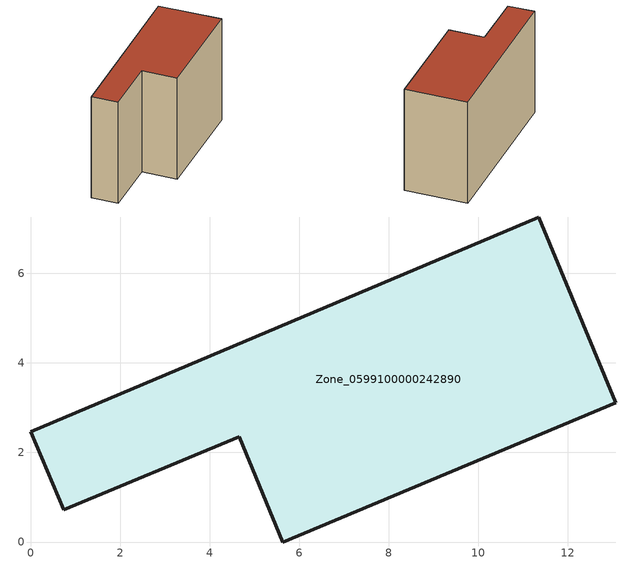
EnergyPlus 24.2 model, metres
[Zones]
Zone_0599100000242890
 floor ground (C_G): 4.65,2.35 0.73,0.72 0,2.47 11.35,7.26 13.07,3.11 5.63,0 z0
 wall outside (C_F): 11.35,7.26 0,2.47 0.73,0.72 4.65,2.35 5.63,0 13.07,3.11 11.35,7.26 z0:7.82
 roof outside (C_R): 5.63,0 13.07,3.11 11.35,7.26 0,2.47 0.73,0.72 4.65,2.35 z7.82
[BUILDING]
Pand.0599100000242890: North Axis=0; Terrain=City; Loads Convergence Tolerance Value=0.04; Temperature Convergence Tolerance Value=0.4; Solar Distribution=FullExterior; Maximum Number of Warmup Days=25; Minimum Number of Warmup Days=1
[Site:Location]
Rotterdam.The.Hague.AP_ZH_NLD Design_Conditions: Latitude=51.96; Longitude=4.45; Time Zone=1; Elevation=-4.5
[SITE:GROUNDTEMPERATURE:BUILDINGSURFACE]
18, 18, 18, 18, 18, 18, 18, 18, 18, 18, 18, 18
[MATERIAL] Thermal Absorptance=0.9; Solar Absorptance=0.7; Visible Absorptance=0.7
Name | Roughness | Thickness | Conductivity | Density | Specific Heat
G.TI.1946 | MediumSmooth | 0.15 | 1 | 540 | 1210
F.TI.1946 | Rough | 0.3 | 0.857143 | 1920 | 840
R.TI.1946 | MediumRough | 0.2 | 0.1 | 1500 | 1000
[CONSTRUCTION]
C_G: G.TI.1946
C_F: F.TI.1946
C_R: R.TI.1946
[ZONE]
Zone_0599100000242890: Type=1; Multiplier=1; Ceiling Height=Autocalculate; Volume=Autocalculate; Floor Area=autocalculate; Part of Total Floor Area=Yes
[ZONEINFILTRATION:DESIGNFLOWRATE]
Infil_Zone_0599100000242890: Zone or ZoneList or Space or SpaceList=Zone_0599100000242890; Schedule=AlwaysOn; Design Flow Rate Calculation Method=Flow/Area; Flow Rate per Floor Area=0.003; Constant Term Coefficient=1; Temperature Term Coefficient=0; Velocity Term Coefficient=0; Velocity Squared Term Coefficient=0
[HVACTEMPLATE:ZONE:IDEALLOADSAIRSYSTEM]
Zone_0599100000242890: Maximum Heating Supply Air Temperature=50; Minimum Cooling Supply Air Temperature=13; Maximum Heating Supply Air Humidity Ratio=0.0156; Minimum Cooling Supply Air Humidity Ratio=0.0077; Heating Limit=NoLimit; Cooling Limit=NoLimit; Dehumidification Control Type=ConstantSensibleHeatRatio; Cooling Sensible Heat Ratio=0.7; Dehumidification Setpoint=60; Humidification Control Type=None; Humidification Setpoint=30; Outdoor Air Method=None; Outdoor Air Flow Rate per Person=0.00944; Outdoor Air Flow Rate per Zone Floor Area=0; Outdoor Air Flow Rate per Zone=0; Demand Controlled Ventilation Type=None; Outdoor Air Economizer Type=NoEconomizer; Heat Recovery Type=None; Sensible Heat Recovery Effectiveness=0.7; Latent Heat Recovery Effectiveness=0.65
[ZONECONTROL:THERMOSTAT]
ThermostatControl_Zone_0599100000242890: Zone or ZoneList=Zone_0599100000242890; Control Type Schedule=DualSetpointControlType; Control 1=Thermostat_Zone_0599100000242890; Temperature Difference Between Cutout And Setpoint=0
[THERMOSTATSETPOINT:DUALSETPOINT]
Thermostat_Zone_0599100000242890: Heating Setpoint Temperature Schedule=HeatingSetpoint_Zone_0599100000242890; Cooling Setpoint Temperature Schedule=CoolingSetpoint_Zone_0599100000242890
[SCHEDULE:COMPACT]
HeatingSetpoint_Zone_0599100000242890: Through: 12/31, For: AllDays, Until: 24:00, 21
CoolingSetpoint_Zone_0599100000242890: Through: 12/31, For: AllDays, Until: 24:00, 24
DualSetpointControlType: Through: 12/31, For: AllDays, Until: 24:00, 4
AlwaysOn: Through: 12/31, For: AllDays, Until: 24:00, 1
